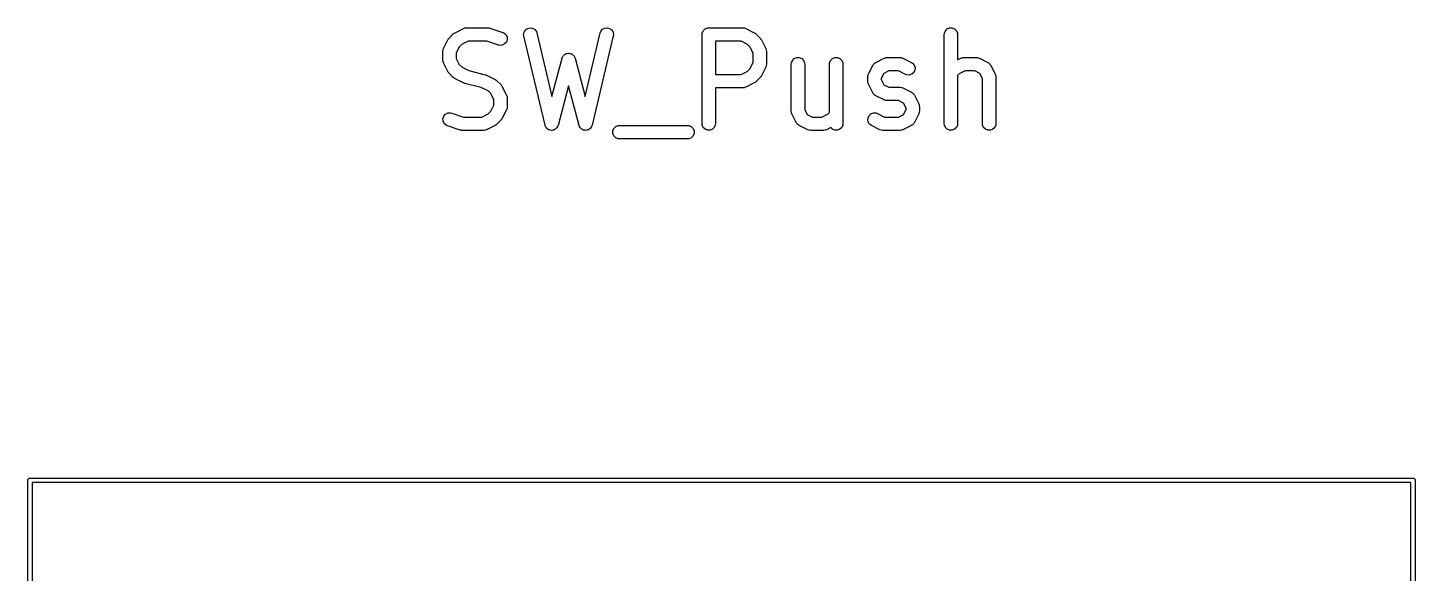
# Model space of a CAD drawing. Header units: millimetres. Extents: x 67 to 156, y -133 to -24.
# Drawn here: x 91.22 to 106.77, y -113.79 to -107.68 of the extents above; entities that cross this region are included whole.
import ezdxf

# ---------------------------------------------------------------- set-up
doc = ezdxf.new("R2010")
doc.units = ezdxf.units.MM
doc.layers.add('F.Courtyard', color=6, linetype='CONTINUOUS', true_color=0xff26e2)
doc.layers.add('F.Fab', color=9, linetype='CONTINUOUS', true_color=0xafafaf)

msp = doc.modelspace()

# ---------------------------------------------------------------- linework, layer by layer
at = {"layer": 'F.Courtyard', "linetype": 'CONTINUOUS'}
for p, q in [((91.226903, -112.740433), (91.240433, -112.726903)), ((91.240433, -112.726903), (91.25, -112.725)), ((91.25, -112.725), (106.75, -112.725)), ((106.75, -112.725), (106.759567, -112.726903)), ((106.759567, -112.726903), (106.773097, -112.740433)), ((91.225, -112.75), (91.226903, -112.740433)), ((91.225, -127.25), (91.225, -112.75)), ((91.275, -112.775), (91.275, -127.225)), ((106.725, -112.775), (91.275, -112.775)), ((106.725, -127.225), (106.725, -112.775)), ((106.773097, -112.740433), (106.775, -112.75)), ((106.775, -112.75), (106.775, -127.25))]:
    msp.add_line(p, q, dxfattribs=at)
at = {"layer": 'F.Fab', "linetype": 'CONTINUOUS'}
for p, q in [((95.946967, -107.797024), (95.994586, -107.749405)), ((95.994586, -107.749405), (96.000335, -107.744686)), ((96.000335, -107.744686), (96.001635, -107.743188)), ((96.001635, -107.743188), (96.003894, -107.741766)), ((96.003894, -107.741766), (96.005951, -107.740078)), ((96.005951, -107.740078), (96.007778, -107.73932)), ((96.007778, -107.73932), (96.014078, -107.735356)), ((96.014078, -107.735356), (96.109316, -107.687737)), ((96.109316, -107.687737), (96.123047, -107.682482)), ((96.123047, -107.682482), (96.125736, -107.68229)), ((96.125736, -107.68229), (96.128225, -107.68126)), ((96.128225, -107.68126), (96.142857, -107.679819)), ((96.142857, -107.679819), (96.380952, -107.679819)), ((96.380952, -107.679819), (96.388357, -107.680548)), ((96.388357, -107.680548), (96.390332, -107.680408)), ((96.390332, -107.680408), (96.392929, -107.680998)), ((96.392929, -107.680998), (96.395584, -107.68126)), ((96.395584, -107.68126), (96.397415, -107.682018)), ((96.397415, -107.682018), (96.404669, -107.683668)), ((96.404669, -107.683668), (96.547526, -107.731287)), ((96.547526, -107.731287), (96.560951, -107.737281)), ((96.560951, -107.737281), (96.583058, -107.756455)), ((96.583058, -107.756455), (96.596145, -107.782628)), ((96.782195, -107.757623), (96.786828, -107.728728)), ((96.784183, -107.772191), (96.782195, -107.757623)), ((96.786828, -107.728728), (96.802164, -107.703806)), ((96.802164, -107.703806), (96.825871, -107.686649)), ((96.825871, -107.686649), (96.854339, -107.679871)), ((96.854339, -107.679871), (96.883234, -107.684504)), ((96.883234, -107.684504), (96.908156, -107.69984)), ((96.908156, -107.69984), (96.925313, -107.723547)), ((96.925313, -107.723547), (96.930103, -107.737447)), ((96.930103, -107.737447), (97.099354, -108.448303)), ((97.472073, -108.448303), (97.641326, -107.737448)), ((97.641326, -107.737448), (97.646116, -107.723547)), ((97.646116, -107.723547), (97.663273, -107.69984)), ((97.663273, -107.69984), (97.688195, -107.684504)), ((97.688195, -107.684504), (97.71709, -107.679871)), ((97.71709, -107.679871), (97.745558, -107.68665)), ((97.745558, -107.68665), (97.769265, -107.703806)), ((97.769265, -107.703806), (97.784601, -107.728728)), ((97.784601, -107.728728), (97.789234, -107.757623)), ((97.789234, -107.757623), (97.787246, -107.772191)), ((98.782143, -107.754819), (98.783584, -107.740187)), ((98.782143, -108.754819), (98.782143, -107.754819)), ((98.783584, -107.740187), (98.794783, -107.713151)), ((98.794783, -107.713151), (98.815475, -107.692459)), ((98.815475, -107.692459), (98.842511, -107.68126)), ((98.842511, -107.68126), (98.857143, -107.679819)), ((98.857143, -107.679819), (99.238095, -107.679819)), ((99.238095, -107.679819), (99.252727, -107.68126)), ((99.252727, -107.68126), (99.255216, -107.682291)), ((99.255216, -107.682291), (99.257904, -107.682482)), ((99.257904, -107.682482), (99.271636, -107.687737)), ((99.271636, -107.687737), (99.366874, -107.735356)), ((99.366874, -107.735356), (99.373173, -107.73932)), ((99.373173, -107.73932), (99.375001, -107.740078)), ((99.375001, -107.740078), (99.377057, -107.741766)), ((99.377057, -107.741766), (99.379317, -107.743188)), ((99.379317, -107.743188), (99.380616, -107.744686)), ((99.380616, -107.744686), (99.386366, -107.749405)), ((99.386366, -107.749405), (99.433985, -107.797024)), ((101.496429, -107.754819), (101.49787, -107.740187)), ((101.496429, -108.754819), (101.496429, -107.754819)), ((101.49787, -107.740187), (101.509069, -107.713151)), ((101.509069, -107.713151), (101.529761, -107.692459)), ((101.529761, -107.692459), (101.556797, -107.68126)), ((101.556797, -107.68126), (101.586061, -107.68126)), ((101.586061, -107.68126), (101.613097, -107.692459)), ((101.613097, -107.692459), (101.633789, -107.713151)), ((101.633789, -107.713151), (101.644988, -107.740187)), ((101.644988, -107.740187), (101.646429, -107.754819)), ((101.646429, -107.754819), (101.646429, -108.038228)), ((95.880044, -107.925486), (95.885299, -107.911754)), ((95.885299, -107.911754), (95.932918, -107.816516)), ((95.932918, -107.816516), (95.936882, -107.810216)), ((95.936882, -107.810216), (95.93764, -107.808389)), ((95.93764, -107.808389), (95.939328, -107.806332)), ((95.939328, -107.806332), (95.94075, -107.804073)), ((95.94075, -107.804073), (95.942248, -107.802773)), ((95.942248, -107.802773), (95.946967, -107.797024)), ((96.061639, -107.894484), (96.027381, -107.963)), ((96.092046, -107.864077), (96.061639, -107.894484)), ((96.160562, -107.829819), (96.092046, -107.864077)), ((96.368782, -107.829819), (96.160562, -107.829819)), ((96.500091, -107.873589), (96.368782, -107.829819)), ((96.514428, -107.876849), (96.500091, -107.873589)), ((96.543618, -107.874774), (96.514428, -107.876849)), ((96.569792, -107.861688), (96.543618, -107.874774)), ((96.588966, -107.83958), (96.569792, -107.861688)), ((96.59822, -107.811818), (96.588966, -107.83958)), ((96.596145, -107.782628), (96.59822, -107.811818)), ((97.022278, -108.772191), (96.784183, -107.772191)), ((97.787246, -107.772191), (97.54915, -108.772191)), ((99.22039, -107.829819), (98.932143, -107.829819)), ((98.932143, -107.829819), (98.932143, -108.203628)), ((99.288906, -107.864077), (99.22039, -107.829819)), ((99.319313, -107.894484), (99.288906, -107.864077)), ((99.353571, -107.963), (99.319313, -107.894484)), ((99.433985, -107.797024), (99.438703, -107.802773)), ((99.438703, -107.802773), (99.440202, -107.804073)), ((99.440202, -107.804073), (99.441623, -107.806332)), ((99.441623, -107.806332), (99.443312, -107.808389)), ((99.443312, -107.808389), (99.444069, -107.810216)), ((99.444069, -107.810216), (99.448034, -107.816516)), ((99.448034, -107.816516), (99.495653, -107.911754)), ((99.495653, -107.911754), (99.500908, -107.925485)), ((95.877381, -107.945295), (95.878822, -107.930663)), ((95.877381, -108.040533), (95.877381, -107.945295)), ((95.878822, -108.055165), (95.877381, -108.040533)), ((95.878822, -107.930663), (95.879853, -107.928173)), ((95.879853, -108.057654), (95.878822, -108.055165)), ((95.879853, -107.928173), (95.880044, -107.925486)), ((95.880044, -108.060342), (95.879853, -108.057654)), ((95.885299, -108.074074), (95.880044, -108.060342)), ((96.027381, -107.963), (96.027381, -108.022828)), ((96.027381, -108.022828), (96.061639, -108.091344)), ((97.099354, -108.448303), (97.213246, -108.021208)), ((97.213246, -108.021208), (97.214531, -108.017779)), ((97.214531, -108.017779), (97.214723, -108.01634)), ((97.214723, -108.01634), (97.215712, -108.01463)), ((97.215712, -108.01463), (97.218409, -108.007441)), ((97.218409, -108.007441), (97.224426, -107.99958)), ((97.224426, -107.99958), (97.229385, -107.991015)), ((97.229385, -107.991015), (97.233242, -107.988062)), ((97.233242, -107.988062), (97.236196, -107.984204)), ((97.236196, -107.984204), (97.244763, -107.979243)), ((97.244763, -107.979243), (97.252623, -107.973228)), ((97.252623, -107.973228), (97.257315, -107.971976)), ((97.257315, -107.971976), (97.261521, -107.969542)), ((97.261521, -107.969542), (97.271338, -107.968237)), ((97.271338, -107.968237), (97.280899, -107.965688)), ((97.280899, -107.965688), (97.285711, -107.966327)), ((97.285711, -107.966327), (97.29053, -107.965687)), ((97.29053, -107.965687), (97.3001, -107.968239)), ((97.3001, -107.968239), (97.309907, -107.969542)), ((97.309907, -107.969542), (97.314108, -107.971974)), ((97.314108, -107.971974), (97.318805, -107.973227)), ((97.318805, -107.973227), (97.326667, -107.979245)), ((97.326667, -107.979245), (97.335232, -107.984204)), ((97.335232, -107.984204), (97.338184, -107.988061)), ((97.338184, -107.988061), (97.342043, -107.991015)), ((97.342043, -107.991015), (97.347004, -107.999583)), ((97.347004, -107.999583), (97.353019, -108.007442)), ((97.353019, -108.007442), (97.355713, -108.014626)), ((97.355713, -108.014626), (97.356705, -108.016339)), ((97.356705, -108.016339), (97.356896, -108.01778)), ((97.356896, -108.01778), (97.358182, -108.021208)), ((97.358182, -108.021208), (97.472073, -108.448303)), ((99.319313, -108.138963), (99.353571, -108.070447)), ((99.353571, -108.070447), (99.353571, -107.963)), ((99.500908, -107.925485), (99.501099, -107.928174)), ((99.501099, -107.928174), (99.50213, -107.930663)), ((99.50213, -107.930663), (99.503571, -107.945295)), ((99.503571, -107.945295), (99.503571, -108.088152)), ((99.783584, -108.07352), (99.794783, -108.046484)), ((99.794783, -108.046484), (99.815475, -108.025792)), ((99.815475, -108.025792), (99.842511, -108.014593)), ((99.842511, -108.014593), (99.871775, -108.014593)), ((99.871775, -108.014593), (99.898811, -108.025792)), ((99.898811, -108.025792), (99.919503, -108.046484)), ((99.919503, -108.046484), (99.930702, -108.07352)), ((100.212155, -108.07352), (100.223354, -108.046484)), ((100.223354, -108.046484), (100.244046, -108.025792)), ((100.244046, -108.025792), (100.271082, -108.014593)), ((100.271082, -108.014593), (100.300346, -108.014593)), ((100.300346, -108.014593), (100.327382, -108.025792)), ((100.327382, -108.025792), (100.348074, -108.046484)), ((100.348074, -108.046484), (100.359273, -108.07352)), ((100.715921, -108.076521), (100.723326, -108.071859)), ((100.723326, -108.071859), (100.724763, -108.070614)), ((100.724763, -108.070614), (100.725916, -108.070229)), ((100.725916, -108.070229), (100.728364, -108.068689)), ((100.728364, -108.068689), (100.823602, -108.02107)), ((100.823602, -108.02107), (100.837333, -108.015815)), ((100.837333, -108.015815), (100.840022, -108.015623)), ((100.840022, -108.015623), (100.842511, -108.014593)), ((100.842511, -108.014593), (100.857143, -108.013152)), ((100.857143, -108.013152), (101, -108.013152)), ((101, -108.013152), (101.014632, -108.014593)), ((101.014632, -108.014593), (101.017121, -108.015624)), ((101.017121, -108.015624), (101.019809, -108.015815)), ((101.019809, -108.015815), (101.033541, -108.02107)), ((101.033541, -108.02107), (101.128779, -108.068689)), ((101.128779, -108.068689), (101.141222, -108.076521)), ((101.646429, -108.038228), (101.680745, -108.02107)), ((101.680745, -108.02107), (101.694476, -108.015815)), ((101.694476, -108.015815), (101.697165, -108.015623)), ((101.697165, -108.015623), (101.699654, -108.014593)), ((101.699654, -108.014593), (101.714286, -108.013152)), ((101.714286, -108.013152), (101.857143, -108.013152)), ((101.857143, -108.013152), (101.871775, -108.014593)), ((101.871775, -108.014593), (101.874264, -108.015624)), ((101.874264, -108.015624), (101.876952, -108.015815)), ((101.876952, -108.015815), (101.890684, -108.02107)), ((101.890684, -108.02107), (101.985922, -108.068689)), ((101.985922, -108.068689), (101.988369, -108.070229)), ((101.988369, -108.070229), (101.989523, -108.070614)), ((101.989523, -108.070614), (101.990959, -108.071859)), ((101.990959, -108.071859), (101.998365, -108.076521)), ((95.932918, -108.169312), (95.885299, -108.074074)), ((95.936882, -108.175611), (95.932918, -108.169312)), ((95.93764, -108.177439), (95.936882, -108.175611)), ((95.939328, -108.179495), (95.93764, -108.177439)), ((95.94075, -108.181755), (95.939328, -108.179495)), ((95.942248, -108.183054), (95.94075, -108.181755)), ((95.946967, -108.188804), (95.942248, -108.183054)), ((95.994586, -108.236423), (95.946967, -108.188804)), ((96.061639, -108.091344), (96.092046, -108.121751)), ((96.092046, -108.121751), (96.169033, -108.160244)), ((96.169033, -108.160244), (96.351523, -108.205867)), ((96.351523, -108.205867), (96.352602, -108.206252)), ((96.352602, -108.206252), (96.353142, -108.206291)), ((96.353142, -108.206291), (96.359223, -108.208618)), ((96.359223, -108.208618), (96.365369, -108.210814)), ((96.365369, -108.210814), (96.365804, -108.211136)), ((96.365804, -108.211136), (96.366874, -108.211546)), ((96.366874, -108.211546), (96.462112, -108.259165)), ((98.932143, -108.203628), (99.22039, -108.203628)), ((99.22039, -108.203628), (99.288906, -108.16937)), ((99.288906, -108.16937), (99.319313, -108.138963)), ((99.441623, -108.227114), (99.440202, -108.229374)), ((99.443312, -108.225058), (99.441623, -108.227114)), ((99.444069, -108.22323), (99.443312, -108.225058)), ((99.448034, -108.216931), (99.444069, -108.22323)), ((99.495653, -108.121693), (99.448034, -108.216931)), ((99.500908, -108.107962), (99.495653, -108.121693)), ((99.501099, -108.105272), (99.500908, -108.107962)), ((99.50213, -108.102784), (99.501099, -108.105272)), ((99.503571, -108.088152), (99.50213, -108.102784)), ((99.782143, -108.088152), (99.783584, -108.07352)), ((99.782143, -108.611961), (99.782143, -108.088152)), ((99.930702, -108.07352), (99.932143, -108.088152)), ((99.932143, -108.088152), (99.932143, -108.594256)), ((100.210714, -108.088152), (100.212155, -108.07352)), ((100.210714, -108.628514), (100.210714, -108.088152)), ((100.359273, -108.07352), (100.360714, -108.088152)), ((100.360714, -108.088152), (100.360714, -108.754819)), ((100.639286, -108.231009), (100.640727, -108.216377)), ((100.640727, -108.216377), (100.641758, -108.213887)), ((100.641758, -108.213887), (100.641949, -108.2112)), ((100.641949, -108.2112), (100.647204, -108.197468)), ((100.647204, -108.197468), (100.694823, -108.10223)), ((100.694823, -108.10223), (100.696363, -108.099782)), ((100.696363, -108.099782), (100.696748, -108.098629)), ((100.696748, -108.098629), (100.697993, -108.097192)), ((100.697993, -108.097192), (100.702655, -108.089787)), ((100.702655, -108.089787), (100.709759, -108.083625)), ((100.709759, -108.083625), (100.715921, -108.076521)), ((100.817806, -108.191672), (100.789286, -108.248714)), ((100.874848, -108.163152), (100.817806, -108.191672)), ((100.982295, -108.163152), (100.874848, -108.163152)), ((101.061697, -108.202853), (100.982295, -108.163152)), ((101.075428, -108.208108), (101.061697, -108.202853)), ((101.104618, -108.210182), (101.075428, -108.208108)), ((101.13238, -108.200928), (101.104618, -108.210182)), ((101.154487, -108.181755), (101.13238, -108.200928)), ((101.141222, -108.076521), (101.160395, -108.098629)), ((101.167575, -108.15558), (101.154487, -108.181755)), ((101.160395, -108.098629), (101.169649, -108.12639)), ((101.169649, -108.12639), (101.167575, -108.15558)), ((101.663475, -108.19741), (101.646429, -108.214456)), ((101.646429, -108.214456), (101.646429, -108.754819)), ((101.731991, -108.163152), (101.663475, -108.19741)), ((101.839438, -108.163152), (101.731991, -108.163152)), ((101.896479, -108.191672), (101.839438, -108.163152)), ((101.925, -108.248714), (101.896479, -108.191672)), ((101.998365, -108.076521), (102.004526, -108.083625)), ((102.004526, -108.083625), (102.011631, -108.089787)), ((102.011631, -108.089787), (102.016292, -108.097192)), ((102.016292, -108.097192), (102.017538, -108.098629)), ((102.017538, -108.098629), (102.017922, -108.099782)), ((102.017922, -108.099782), (102.019463, -108.10223)), ((102.019463, -108.10223), (102.067082, -108.197468)), ((102.067082, -108.197468), (102.072337, -108.211199)), ((102.072337, -108.211199), (102.072528, -108.213888)), ((102.072528, -108.213888), (102.073559, -108.216377)), ((102.073559, -108.216377), (102.075, -108.231009)), ((96.000335, -108.241141), (95.994586, -108.236423)), ((96.001635, -108.24264), (96.000335, -108.241141)), ((96.003894, -108.244061), (96.001635, -108.24264)), ((96.005951, -108.24575), (96.003894, -108.244061)), ((96.007778, -108.246507), (96.005951, -108.24575)), ((96.014078, -108.250472), (96.007778, -108.246507)), ((96.109316, -108.298091), (96.014078, -108.250472)), ((96.110385, -108.2985), (96.109316, -108.298091)), ((96.110821, -108.298823), (96.110385, -108.2985)), ((96.116957, -108.301015), (96.110821, -108.298823)), ((96.123047, -108.303346), (96.116957, -108.301015)), ((96.123587, -108.303384), (96.123047, -108.303346)), ((96.124667, -108.30377), (96.123587, -108.303384)), ((96.307157, -108.349392), (96.124667, -108.30377)), ((96.384144, -108.387886), (96.307157, -108.349392)), ((96.462112, -108.259165), (96.468411, -108.263129)), ((96.468411, -108.263129), (96.470239, -108.263887)), ((96.470239, -108.263887), (96.472295, -108.265575)), ((96.472295, -108.265575), (96.474555, -108.266997)), ((96.474555, -108.266997), (96.475854, -108.268495)), ((96.475854, -108.268495), (96.481604, -108.273214)), ((96.481604, -108.273214), (96.529223, -108.320833)), ((96.529223, -108.320833), (96.533941, -108.326582)), ((96.533941, -108.326582), (96.53544, -108.327882)), ((96.53544, -108.327882), (96.536861, -108.330141)), ((96.536861, -108.330141), (96.53855, -108.332198)), ((96.53855, -108.332198), (96.539307, -108.334025)), ((96.539307, -108.334025), (96.543272, -108.340325)), ((96.543272, -108.340325), (96.590891, -108.435563)), ((97.285713, -108.331613), (97.167706, -108.774144)), ((97.403722, -108.774144), (97.285713, -108.331613)), ((99.238095, -108.353628), (98.932143, -108.353628)), ((98.932143, -108.353628), (98.932143, -108.754819)), ((99.252727, -108.352187), (99.238095, -108.353628)), ((99.255216, -108.351155), (99.252727, -108.352187)), ((99.257904, -108.350965), (99.255216, -108.351155)), ((99.271636, -108.34571), (99.257904, -108.350965)), ((99.366874, -108.298091), (99.271636, -108.34571)), ((99.373173, -108.294126), (99.366874, -108.298091)), ((99.375001, -108.293369), (99.373173, -108.294126)), ((99.377057, -108.29168), (99.375001, -108.293369)), ((99.379317, -108.290259), (99.377057, -108.29168)), ((99.380616, -108.28876), (99.379317, -108.290259)), ((99.386366, -108.284042), (99.380616, -108.28876)), ((99.433985, -108.236423), (99.386366, -108.284042)), ((99.438703, -108.230673), (99.433985, -108.236423)), ((99.440202, -108.229374), (99.438703, -108.230673)), ((100.639286, -108.278628), (100.639286, -108.231009)), ((100.640727, -108.29326), (100.639286, -108.278628)), ((100.641758, -108.295749), (100.640727, -108.29326)), ((100.641949, -108.298437), (100.641758, -108.295749)), ((100.647204, -108.312169), (100.641949, -108.298437)), ((100.694823, -108.407407), (100.647204, -108.312169)), ((100.789286, -108.248714), (100.789286, -108.260923)), ((100.789286, -108.260923), (100.817806, -108.317964)), ((100.817806, -108.317964), (100.874848, -108.346485)), ((100.874848, -108.346485), (101, -108.346485)), ((101, -108.346485), (101.014632, -108.347926)), ((101.014632, -108.347926), (101.017121, -108.348957)), ((101.017121, -108.348957), (101.019809, -108.349148)), ((101.019809, -108.349148), (101.033541, -108.354403)), ((101.033541, -108.354403), (101.128779, -108.402022)), ((101.925, -108.754819), (101.925, -108.248714)), ((102.075, -108.231009), (102.075, -108.754819)), ((96.414551, -108.418293), (96.384144, -108.387886)), ((96.448809, -108.486809), (96.414551, -108.418293)), ((96.448809, -108.546637), (96.448809, -108.486809)), ((96.590891, -108.435563), (96.596146, -108.449294)), ((96.596146, -108.449294), (96.596337, -108.451983)), ((96.596337, -108.451983), (96.597368, -108.454472)), ((96.597368, -108.454472), (96.598809, -108.469104)), ((96.598809, -108.469104), (96.598809, -108.564342)), ((100.696363, -108.409854), (100.694823, -108.407407)), ((100.696748, -108.411008), (100.696363, -108.409854)), ((100.697993, -108.412444), (100.696748, -108.411008)), ((100.702655, -108.41985), (100.697993, -108.412444)), ((100.709759, -108.426011), (100.702655, -108.41985)), ((100.715921, -108.433116), (100.709759, -108.426011)), ((100.723326, -108.437777), (100.715921, -108.433116)), ((100.724763, -108.439023), (100.723326, -108.437777)), ((100.725916, -108.439407), (100.724763, -108.439023)), ((100.728364, -108.440948), (100.725916, -108.439407)), ((100.823602, -108.488567), (100.728364, -108.440948)), ((100.837333, -108.493822), (100.823602, -108.488567)), ((100.840022, -108.494013), (100.837333, -108.493822)), ((100.842511, -108.495044), (100.840022, -108.494013)), ((100.857143, -108.496485), (100.842511, -108.495044)), ((100.982295, -108.496485), (100.857143, -108.496485)), ((101.039336, -108.525005), (100.982295, -108.496485)), ((101.067857, -108.582047), (101.039336, -108.525005)), ((101.128779, -108.402022), (101.131226, -108.403562)), ((101.131226, -108.403562), (101.13238, -108.403947)), ((101.13238, -108.403947), (101.133816, -108.405192)), ((101.133816, -108.405192), (101.141222, -108.409854)), ((101.141222, -108.409854), (101.147383, -108.416958)), ((101.147383, -108.416958), (101.154488, -108.42312)), ((101.154488, -108.42312), (101.159149, -108.430525)), ((101.159149, -108.430525), (101.160395, -108.431962)), ((101.160395, -108.431962), (101.160779, -108.433115)), ((101.160779, -108.433115), (101.16232, -108.435563)), ((101.16232, -108.435563), (101.209939, -108.530801)), ((101.209939, -108.530801), (101.215194, -108.544532)), ((95.87797, -108.69782), (95.887224, -108.670057)), ((95.887224, -108.670057), (95.906398, -108.64795)), ((95.906398, -108.64795), (95.932571, -108.634864)), ((95.932571, -108.634864), (95.961761, -108.632789)), ((95.961761, -108.632789), (95.976098, -108.636049)), ((95.976098, -108.636049), (96.107408, -108.679819)), ((96.107408, -108.679819), (96.315628, -108.679819)), ((96.315628, -108.679819), (96.384143, -108.645561)), ((96.384143, -108.645561), (96.41455, -108.615153)), ((96.41455, -108.615153), (96.448809, -108.546637)), ((96.543272, -108.693121), (96.539308, -108.699417)), ((96.590891, -108.597883), (96.543272, -108.693121)), ((96.596146, -108.584152), (96.590891, -108.597883)), ((96.596337, -108.581462), (96.596146, -108.584152)), ((96.597368, -108.578974), (96.596337, -108.581462)), ((96.598809, -108.564342), (96.597368, -108.578974)), ((99.783584, -108.626593), (99.782143, -108.611961)), ((99.784615, -108.629082), (99.783584, -108.626593)), ((99.784806, -108.63177), (99.784615, -108.629082)), ((99.790061, -108.645502), (99.784806, -108.63177)), ((99.83768, -108.740741), (99.790061, -108.645502)), ((99.932143, -108.594256), (99.960663, -108.651298)), ((99.960663, -108.651298), (100.017705, -108.679819)), ((100.017705, -108.679819), (100.125152, -108.679819)), ((100.125152, -108.679819), (100.193667, -108.645561)), ((100.193667, -108.645561), (100.210714, -108.628514)), ((100.639875, -108.716581), (100.641949, -108.687391)), ((100.641949, -108.687391), (100.655036, -108.661216)), ((100.655036, -108.661216), (100.677144, -108.642043)), ((100.677144, -108.642043), (100.704905, -108.632789)), ((100.704905, -108.632789), (100.734095, -108.634863)), ((100.734095, -108.634863), (100.747827, -108.640118)), ((100.747827, -108.640118), (100.827229, -108.679819)), ((100.827229, -108.679819), (100.982295, -108.679819)), ((100.982295, -108.679819), (101.039336, -108.651298)), ((101.039336, -108.651298), (101.067857, -108.594256)), ((101.067857, -108.594256), (101.067857, -108.582047)), ((101.209939, -108.645502), (101.16232, -108.740741)), ((101.215194, -108.63177), (101.209939, -108.645502)), ((101.215194, -108.544532), (101.215385, -108.547221)), ((101.215384, -108.629082), (101.215194, -108.63177)), ((101.216416, -108.626593), (101.215384, -108.629082)), ((101.215385, -108.547221), (101.216416, -108.54971)), ((101.216416, -108.54971), (101.217857, -108.564342)), ((101.217857, -108.611961), (101.216416, -108.626593)), ((101.217857, -108.564342), (101.217857, -108.611961)), ((95.880045, -108.72701), (95.87797, -108.69782)), ((95.893131, -108.753183), (95.880045, -108.72701)), ((95.915238, -108.772357), (95.893131, -108.753183)), ((95.928664, -108.778351), (95.915238, -108.772357)), ((96.07152, -108.82597), (95.928664, -108.778351)), ((96.078775, -108.827619), (96.07152, -108.82597)), ((96.080606, -108.828378), (96.078775, -108.827619)), ((96.083259, -108.828639), (96.080606, -108.828378)), ((96.085857, -108.82923), (96.083259, -108.828639)), ((96.087831, -108.829089), (96.085857, -108.82923)), ((96.095238, -108.829819), (96.087831, -108.829089)), ((96.333333, -108.829819), (96.095238, -108.829819)), ((96.347965, -108.828378), (96.333333, -108.829819)), ((96.350454, -108.827346), (96.347965, -108.828378)), ((96.353142, -108.827156), (96.350454, -108.827346)), ((96.366874, -108.821901), (96.353142, -108.827156)), ((96.462112, -108.774282), (96.366874, -108.821901)), ((96.468411, -108.770317), (96.462112, -108.774282)), ((96.470239, -108.76956), (96.468411, -108.770317)), ((96.472295, -108.767872), (96.470239, -108.76956)), ((96.474555, -108.76645), (96.472295, -108.767872)), ((96.475855, -108.76495), (96.474555, -108.76645)), ((96.481605, -108.760232), (96.475855, -108.76495)), ((96.529223, -108.712613), (96.481605, -108.760232)), ((96.533941, -108.706863), (96.529223, -108.712613)), ((96.53544, -108.705564), (96.533941, -108.706863)), ((96.536861, -108.703305), (96.53544, -108.705564)), ((96.538551, -108.701247), (96.536861, -108.703305)), ((96.539308, -108.699417), (96.538551, -108.701247)), ((97.024007, -108.77721), (97.022278, -108.772191)), ((97.024247, -108.779012), (97.024007, -108.77721)), ((97.025189, -108.78064), (97.024247, -108.779012)), ((97.027068, -108.786091), (97.025189, -108.78064)), ((97.033454, -108.794915), (97.027068, -108.786091)), ((97.038909, -108.804337), (97.033454, -108.794915)), ((97.041966, -108.806677), (97.038909, -108.804337)), ((97.044225, -108.809798), (97.041966, -108.806677)), ((97.0535, -108.815505), (97.044225, -108.809798)), ((97.062147, -108.822124), (97.0535, -108.815505)), ((97.065867, -108.823116), (97.062147, -108.822124)), ((97.069147, -108.825134), (97.065867, -108.823116)), ((97.079901, -108.826858), (97.069147, -108.825134)), ((97.090423, -108.829664), (97.079901, -108.826858)), ((97.094238, -108.829157), (97.090423, -108.829664)), ((97.098042, -108.829767), (97.094238, -108.829157)), ((97.10864, -108.827243), (97.098042, -108.829767)), ((97.119431, -108.82581), (97.10864, -108.827243)), ((97.122762, -108.823881), (97.119431, -108.82581)), ((97.12651, -108.822989), (97.122762, -108.823881)), ((97.135334, -108.816602), (97.12651, -108.822989)), ((97.144756, -108.811148), (97.135334, -108.816602)), ((97.147096, -108.80809), (97.144756, -108.811148)), ((97.150217, -108.805832), (97.147096, -108.80809)), ((97.155924, -108.796556), (97.150217, -108.805832)), ((97.162543, -108.78791), (97.155924, -108.796556)), ((97.164568, -108.78251), (97.162543, -108.78791)), ((97.165553, -108.78091), (97.164568, -108.78251)), ((97.16584, -108.779118), (97.165553, -108.78091)), ((97.167706, -108.774144), (97.16584, -108.779118)), ((97.405587, -108.779119), (97.403722, -108.774144)), ((97.405875, -108.78091), (97.405587, -108.779119)), ((97.406859, -108.782509), (97.405875, -108.78091)), ((97.408885, -108.787911), (97.406859, -108.782509)), ((97.415505, -108.796559), (97.408885, -108.787911)), ((97.421211, -108.805832), (97.415505, -108.796559)), ((97.424331, -108.80809), (97.421211, -108.805832)), ((97.426672, -108.811148), (97.424331, -108.80809)), ((97.436093, -108.816602), (97.426672, -108.811148)), ((97.444918, -108.822989), (97.436093, -108.816602)), ((97.448665, -108.823881), (97.444918, -108.822989)), ((97.451997, -108.82581), (97.448665, -108.823881)), ((97.46279, -108.827244), (97.451997, -108.82581)), ((97.473386, -108.829767), (97.46279, -108.827244)), ((97.477187, -108.829157), (97.473386, -108.829767)), ((97.481006, -108.829665), (97.477187, -108.829157)), ((97.491537, -108.826856), (97.481006, -108.829665)), ((97.502281, -108.825134), (97.491537, -108.826856)), ((97.505557, -108.823118), (97.502281, -108.825134)), ((97.509281, -108.822125), (97.505557, -108.823118)), ((97.517931, -108.815503), (97.509281, -108.822125)), ((97.527203, -108.809798), (97.517931, -108.815503)), ((97.529461, -108.806677), (97.527203, -108.809798)), ((97.532519, -108.804337), (97.529461, -108.806677)), ((97.537974, -108.794914), (97.532519, -108.804337)), ((97.54436, -108.786091), (97.537974, -108.794914)), ((97.546237, -108.780642), (97.54436, -108.786091)), ((97.547181, -108.779013), (97.546237, -108.780642)), ((97.54742, -108.777209), (97.547181, -108.779013)), ((97.54915, -108.772191), (97.54742, -108.777209)), ((97.783584, -108.835425), (97.794783, -108.808389)), ((97.783584, -108.864689), (97.783584, -108.835425)), ((97.794783, -108.808389), (97.815475, -108.787697)), ((97.815475, -108.787697), (97.842511, -108.776498)), ((97.842511, -108.776498), (97.857143, -108.775057)), ((97.857143, -108.775057), (98.619047, -108.775057)), ((98.619047, -108.775057), (98.633679, -108.776498)), ((98.633679, -108.776498), (98.660715, -108.787697)), ((98.660715, -108.787697), (98.681407, -108.808389)), ((98.681407, -108.808389), (98.692606, -108.835425)), ((98.692606, -108.835425), (98.692606, -108.864689)), ((98.783584, -108.769451), (98.782143, -108.754819)), ((98.794783, -108.796487), (98.783584, -108.769451)), ((98.815475, -108.817179), (98.794783, -108.796487)), ((98.842511, -108.828378), (98.815475, -108.817179)), ((98.871775, -108.828378), (98.842511, -108.828378)), ((98.898811, -108.817179), (98.871775, -108.828378)), ((98.919503, -108.796487), (98.898811, -108.817179)), ((98.930702, -108.769451), (98.919503, -108.796487)), ((98.932143, -108.754819), (98.930702, -108.769451)), ((99.83922, -108.743187), (99.83768, -108.740741)), ((99.839605, -108.744342), (99.83922, -108.743187)), ((99.840851, -108.745779), (99.839605, -108.744342)), ((99.845512, -108.753183), (99.840851, -108.745779)), ((99.852614, -108.759342), (99.845512, -108.753183)), ((99.858778, -108.76645), (99.852614, -108.759342)), ((99.866183, -108.771111), (99.858778, -108.76645)), ((99.86762, -108.772357), (99.866183, -108.771111)), ((99.868773, -108.772741), (99.86762, -108.772357)), ((99.871221, -108.774282), (99.868773, -108.772741)), ((99.966459, -108.821901), (99.871221, -108.774282)), ((99.98019, -108.827156), (99.966459, -108.821901)), ((99.982879, -108.827347), (99.98019, -108.827156)), ((99.985368, -108.828378), (99.982879, -108.827347)), ((100, -108.829819), (99.985368, -108.828378)), ((100.142857, -108.829819), (100, -108.829819)), ((100.157489, -108.828378), (100.142857, -108.829819)), ((100.159978, -108.827346), (100.157489, -108.828378)), ((100.162666, -108.827156), (100.159978, -108.827346)), ((100.176398, -108.821901), (100.162666, -108.827156)), ((100.224644, -108.797777), (100.176398, -108.821901)), ((100.244046, -108.817179), (100.224644, -108.797777)), ((100.271082, -108.828378), (100.244046, -108.817179)), ((100.300346, -108.828378), (100.271082, -108.828378)), ((100.327382, -108.817179), (100.300346, -108.828378)), ((100.348074, -108.796487), (100.327382, -108.817179)), ((100.359273, -108.769451), (100.348074, -108.796487)), ((100.360714, -108.754819), (100.359273, -108.769451)), ((100.649129, -108.744342), (100.639875, -108.716581)), ((100.668302, -108.76645), (100.649129, -108.744342)), ((100.680745, -108.774282), (100.668302, -108.76645)), ((100.775983, -108.821901), (100.680745, -108.774282)), ((100.789714, -108.827156), (100.775983, -108.821901)), ((100.792403, -108.827347), (100.789714, -108.827156)), ((100.794892, -108.828378), (100.792403, -108.827347)), ((100.809524, -108.829819), (100.794892, -108.828378)), ((101, -108.829819), (100.809524, -108.829819)), ((101.014632, -108.828378), (101, -108.829819)), ((101.017121, -108.827346), (101.014632, -108.828378)), ((101.019809, -108.827156), (101.017121, -108.827346)), ((101.033541, -108.821901), (101.019809, -108.827156)), ((101.128779, -108.774282), (101.033541, -108.821901)), ((101.131226, -108.772741), (101.128779, -108.774282)), ((101.13238, -108.772357), (101.131226, -108.772741)), ((101.133816, -108.771111), (101.13238, -108.772357)), ((101.141222, -108.76645), (101.133816, -108.771111)), ((101.147383, -108.759345), (101.141222, -108.76645)), ((101.154488, -108.753184), (101.147383, -108.759345)), ((101.159149, -108.745778), (101.154488, -108.753184)), ((101.160395, -108.744342), (101.159149, -108.745778)), ((101.160779, -108.743188), (101.160395, -108.744342)), ((101.16232, -108.740741), (101.160779, -108.743188)), ((101.49787, -108.769451), (101.496429, -108.754819)), ((101.509069, -108.796487), (101.49787, -108.769451)), ((101.529761, -108.817179), (101.509069, -108.796487)), ((101.556797, -108.828378), (101.529761, -108.817179)), ((101.586061, -108.828378), (101.556797, -108.828378)), ((101.613097, -108.817179), (101.586061, -108.828378)), ((101.633789, -108.796487), (101.613097, -108.817179)), ((101.644988, -108.769451), (101.633789, -108.796487)), ((101.646429, -108.754819), (101.644988, -108.769451)), ((101.926441, -108.769451), (101.925, -108.754819)), ((101.93764, -108.796487), (101.926441, -108.769451)), ((101.958332, -108.817179), (101.93764, -108.796487)), ((101.985368, -108.828378), (101.958332, -108.817179)), ((102.014632, -108.828378), (101.985368, -108.828378)), ((102.041668, -108.817179), (102.014632, -108.828378)), ((102.06236, -108.796487), (102.041668, -108.817179)), ((102.073559, -108.769451), (102.06236, -108.796487)), ((102.075, -108.754819), (102.073559, -108.769451)), ((97.794783, -108.891725), (97.783584, -108.864689)), ((97.815475, -108.912417), (97.794783, -108.891725)), ((97.842511, -108.923616), (97.815475, -108.912417)), ((97.857143, -108.925057), (97.842511, -108.923616)), ((98.619047, -108.925057), (97.857143, -108.925057)), ((98.633679, -108.923616), (98.619047, -108.925057)), ((98.660715, -108.912417), (98.633679, -108.923616)), ((98.681407, -108.891725), (98.660715, -108.912417)), ((98.692606, -108.864689), (98.681407, -108.891725))]:
    msp.add_line(p, q, dxfattribs=at)

doc.saveas('drawing.dxf')
